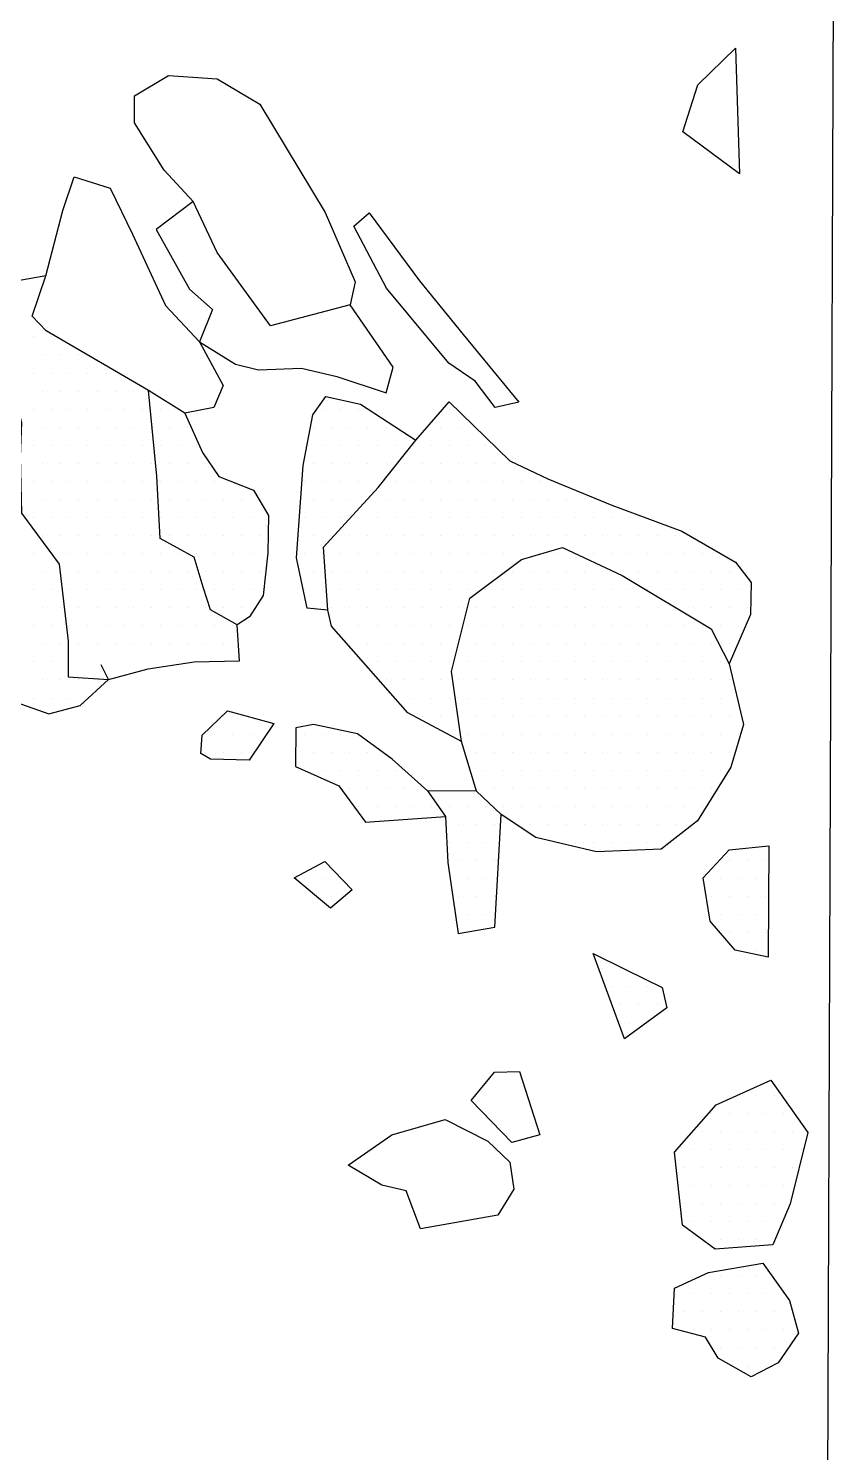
# Model space of a CAD drawing. Header units: metres. Extents: x -13.19 to -9.5, y -12.32 to -7.8.
# Drawn here: x -10.06 to -9.499, y -11.235 to -10.249 of the extents above; entities that cross this region are included whole.
import ezdxf

# ---------------------------------------------------------------- set-up
doc = ezdxf.new("R2010")
doc.units = ezdxf.units.M
doc.header["$LTSCALE"] = 25
doc.header["$MEASUREMENT"] = 0
doc.linetypes.add('STRICHPUNKTX2', pattern=[2, 1, -0.5, 0, -0.5])
doc.layers.get('0').update_dxf_attribs({"linetype": 'CONTINUOUS'})
for name, color, linetype in [('GRABUNGSGRENZE', 3, 'STRICHPUNKTX2'), ('STEINE', 4, 'CONTINUOUS'), ('STEINESCHRAFF', 4, 'CONTINUOUS')]:
    doc.layers.add(name, color=color, linetype=linetype)

# ---------------------------------------------------------------- blocks, each defined once
blk = doc.blocks.new('*X7')
at = {"color": 0}
for p, q in [((-1005, -1042.5), (-1005, -1042.5)), ((-1005.625, -1043.75), (-1005.625, -1043.75)), ((-1005.625, -1046.25), (-1005.625, -1046.25)), ((-1004.375, -1046.25), (-1004.375, -1046.25)), ((-1005, -1047.5), (-1005, -1047.5)), ((-1003.75, -1047.5), (-1003.75, -1047.5)), ((-1002.5, -1047.5), (-1002.5, -1047.5)), ((-1005.625, -1048.75), (-1005.625, -1048.75)), ((-1004.375, -1048.75), (-1004.375, -1048.75)), ((-1003.125, -1048.75), (-1003.125, -1048.75)), ((-1001.875, -1048.75), (-1001.875, -1048.75)), ((-1000.625, -1048.75), (-1000.625, -1048.75)), ((-1005, -1050), (-1005, -1050)), ((-1003.75, -1050), (-1003.75, -1050)), ((-1002.5, -1050), (-1002.5, -1050)), ((-1001.25, -1050), (-1001.25, -1050)), ((-1000, -1050), (-1000, -1050)), ((-998.75, -1050), (-998.75, -1050)), ((-1005.625, -1051.25), (-1005.625, -1051.25)), ((-1004.375, -1051.25), (-1004.375, -1051.25)), ((-1003.125, -1051.25), (-1003.125, -1051.25)), ((-1001.875, -1051.25), (-1001.875, -1051.25)), ((-1000.625, -1051.25), (-1000.625, -1051.25)), ((-999.375, -1051.25), (-999.375, -1051.25)), ((-998.125, -1051.25), (-998.125, -1051.25)), ((-996.875, -1051.25), (-996.875, -1051.25)), ((-995.625, -1051.25), (-995.625, -1051.25)), ((-1005, -1052.5), (-1005, -1052.5)), ((-1003.75, -1052.5), (-1003.75, -1052.5)), ((-1002.5, -1052.5), (-1002.5, -1052.5)), ((-1001.25, -1052.5), (-1001.25, -1052.5)), ((-1000, -1052.5), (-1000, -1052.5)), ((-998.75, -1052.5), (-998.75, -1052.5)), ((-997.5, -1052.5), (-997.5, -1052.5)), ((-996.25, -1052.5), (-996.25, -1052.5)), ((-995, -1052.5), (-995, -1052.5)), ((-1005.625, -1053.75), (-1005.625, -1053.75)), ((-1004.375, -1053.75), (-1004.375, -1053.75)), ((-1003.125, -1053.75), (-1003.125, -1053.75)), ((-1001.875, -1053.75), (-1001.875, -1053.75)), ((-1000.625, -1053.75), (-1000.625, -1053.75)), ((-999.375, -1053.75), (-999.375, -1053.75)), ((-998.125, -1053.75), (-998.125, -1053.75)), ((-996.875, -1053.75), (-996.875, -1053.75)), ((-995.625, -1053.75), (-995.625, -1053.75)), ((-994.375, -1053.75), (-994.375, -1053.75)), ((-1005, -1055), (-1005, -1055)), ((-1003.75, -1055), (-1003.75, -1055)), ((-1002.5, -1055), (-1002.5, -1055)), ((-1001.25, -1055), (-1001.25, -1055)), ((-1000, -1055), (-1000, -1055)), ((-998.75, -1055), (-998.75, -1055)), ((-997.5, -1055), (-997.5, -1055)), ((-996.25, -1055), (-996.25, -1055)), ((-995, -1055), (-995, -1055)), ((-993.75, -1055), (-993.75, -1055)), ((-1005.625, -1056.25), (-1005.625, -1056.25)), ((-1004.375, -1056.25), (-1004.375, -1056.25)), ((-1003.125, -1056.25), (-1003.125, -1056.25)), ((-1001.875, -1056.25), (-1001.875, -1056.25)), ((-1000.625, -1056.25), (-1000.625, -1056.25)), ((-999.375, -1056.25), (-999.375, -1056.25)), ((-998.125, -1056.25), (-998.125, -1056.25)), ((-996.875, -1056.25), (-996.875, -1056.25)), ((-995.625, -1056.25), (-995.625, -1056.25)), ((-994.375, -1056.25), (-994.375, -1056.25)), ((-993.125, -1056.25), (-993.125, -1056.25)), ((-1005, -1057.5), (-1005, -1057.5)), ((-1003.75, -1057.5), (-1003.75, -1057.5)), ((-1002.5, -1057.5), (-1002.5, -1057.5)), ((-1001.25, -1057.5), (-1001.25, -1057.5)), ((-1000, -1057.5), (-1000, -1057.5)), ((-998.75, -1057.5), (-998.75, -1057.5)), ((-997.5, -1057.5), (-997.5, -1057.5)), ((-996.25, -1057.5), (-996.25, -1057.5)), ((-995, -1057.5), (-995, -1057.5)), ((-993.75, -1057.5), (-993.75, -1057.5)), ((-992.5, -1057.5), (-992.5, -1057.5)), ((-991.25, -1057.5), (-991.25, -1057.5)), ((-1005.625, -1058.75), (-1005.625, -1058.75)), ((-1004.375, -1058.75), (-1004.375, -1058.75)), ((-1003.125, -1058.75), (-1003.125, -1058.75)), ((-1001.875, -1058.75), (-1001.875, -1058.75)), ((-1000.625, -1058.75), (-1000.625, -1058.75)), ((-999.375, -1058.75), (-999.375, -1058.75)), ((-998.125, -1058.75), (-998.125, -1058.75)), ((-996.875, -1058.75), (-996.875, -1058.75)), ((-995.625, -1058.75), (-995.625, -1058.75)), ((-994.375, -1058.75), (-994.375, -1058.75)), ((-993.125, -1058.75), (-993.125, -1058.75)), ((-991.875, -1058.75), (-991.875, -1058.75)), ((-990.625, -1058.75), (-990.625, -1058.75)), ((-1005, -1060), (-1005, -1060)), ((-1003.75, -1060), (-1003.75, -1060)), ((-1002.5, -1060), (-1002.5, -1060)), ((-1001.25, -1060), (-1001.25, -1060)), ((-1000, -1060), (-1000, -1060)), ((-998.75, -1060), (-998.75, -1060)), ((-997.5, -1060), (-997.5, -1060)), ((-996.25, -1060), (-996.25, -1060)), ((-995, -1060), (-995, -1060)), ((-993.75, -1060), (-993.75, -1060)), ((-992.5, -1060), (-992.5, -1060)), ((-991.25, -1060), (-991.25, -1060)), ((-990, -1060), (-990, -1060)), ((-1005.625, -1061.25), (-1005.625, -1061.25)), ((-1004.375, -1061.25), (-1004.375, -1061.25)), ((-1003.125, -1061.25), (-1003.125, -1061.25)), ((-1001.875, -1061.25), (-1001.875, -1061.25)), ((-1000.625, -1061.25), (-1000.625, -1061.25)), ((-999.375, -1061.25), (-999.375, -1061.25)), ((-998.125, -1061.25), (-998.125, -1061.25)), ((-996.875, -1061.25), (-996.875, -1061.25)), ((-995.625, -1061.25), (-995.625, -1061.25)), ((-994.375, -1061.25), (-994.375, -1061.25)), ((-993.125, -1061.25), (-993.125, -1061.25)), ((-991.875, -1061.25), (-991.875, -1061.25)), ((-990.625, -1061.25), (-990.625, -1061.25)), ((-1005, -1062.5), (-1005, -1062.5)), ((-1003.75, -1062.5), (-1003.75, -1062.5)), ((-1002.5, -1062.5), (-1002.5, -1062.5)), ((-1001.25, -1062.5), (-1001.25, -1062.5)), ((-1000, -1062.5), (-1000, -1062.5)), ((-998.75, -1062.5), (-998.75, -1062.5)), ((-997.5, -1062.5), (-997.5, -1062.5)), ((-996.25, -1062.5), (-996.25, -1062.5)), ((-995, -1062.5), (-995, -1062.5)), ((-993.75, -1062.5), (-993.75, -1062.5)), ((-992.5, -1062.5), (-992.5, -1062.5)), ((-991.25, -1062.5), (-991.25, -1062.5)), ((-990, -1062.5), (-990, -1062.5)), ((-1005.625, -1063.75), (-1005.625, -1063.75)), ((-1004.375, -1063.75), (-1004.375, -1063.75)), ((-1003.125, -1063.75), (-1003.125, -1063.75)), ((-1001.875, -1063.75), (-1001.875, -1063.75)), ((-1000.625, -1063.75), (-1000.625, -1063.75)), ((-999.375, -1063.75), (-999.375, -1063.75)), ((-998.125, -1063.75), (-998.125, -1063.75)), ((-996.875, -1063.75), (-996.875, -1063.75)), ((-995.625, -1063.75), (-995.625, -1063.75)), ((-994.375, -1063.75), (-994.375, -1063.75)), ((-993.125, -1063.75), (-993.125, -1063.75)), ((-991.875, -1063.75), (-991.875, -1063.75)), ((-990.625, -1063.75), (-990.625, -1063.75)), ((-1005, -1065), (-1005, -1065)), ((-1003.75, -1065), (-1003.75, -1065)), ((-1002.5, -1065), (-1002.5, -1065)), ((-1001.25, -1065), (-1001.25, -1065)), ((-1000, -1065), (-1000, -1065)), ((-998.75, -1065), (-998.75, -1065)), ((-997.5, -1065), (-997.5, -1065)), ((-996.25, -1065), (-996.25, -1065)), ((-995, -1065), (-995, -1065)), ((-993.75, -1065), (-993.75, -1065)), ((-992.5, -1065), (-992.5, -1065)), ((-991.25, -1065), (-991.25, -1065)), ((-1005.625, -1066.25), (-1005.625, -1066.25)), ((-1004.375, -1066.25), (-1004.375, -1066.25)), ((-1003.125, -1066.25), (-1003.125, -1066.25)), ((-1001.875, -1066.25), (-1001.875, -1066.25)), ((-1000.625, -1066.25), (-1000.625, -1066.25)), ((-999.375, -1066.25), (-999.375, -1066.25)), ((-998.125, -1066.25), (-998.125, -1066.25)), ((-996.875, -1066.25), (-996.875, -1066.25)), ((-995.625, -1066.25), (-995.625, -1066.25)), ((-994.375, -1066.25), (-994.375, -1066.25)), ((-993.125, -1066.25), (-993.125, -1066.25)), ((-991.875, -1066.25), (-991.875, -1066.25)), ((-1005, -1067.5), (-1005, -1067.5)), ((-1003.75, -1067.5), (-1003.75, -1067.5)), ((-1002.5, -1067.5), (-1002.5, -1067.5)), ((-1001.25, -1067.5), (-1001.25, -1067.5)), ((-1000, -1067.5), (-1000, -1067.5)), ((-998.75, -1067.5), (-998.75, -1067.5)), ((-997.5, -1067.5), (-997.5, -1067.5)), ((-996.25, -1067.5), (-996.25, -1067.5)), ((-995, -1067.5), (-995, -1067.5)), ((-993.75, -1067.5), (-993.75, -1067.5)), ((-992.5, -1067.5), (-992.5, -1067.5)), ((-1005.625, -1068.75), (-1005.625, -1068.75)), ((-1004.375, -1068.75), (-1004.375, -1068.75)), ((-1005, -1070), (-1005, -1070)), ((-1003.75, -1070), (-1003.75, -1070)), ((-1002.5, -1070), (-1002.5, -1070)), ((-1001.25, -1070), (-1001.25, -1070)), ((-1005.625, -1071.25), (-1005.625, -1071.25)), ((-1004.375, -1071.25), (-1004.375, -1071.25)), ((-1003.125, -1071.25), (-1003.125, -1071.25)), ((-1001.875, -1071.25), (-1001.875, -1071.25))]:
    blk.add_line(p, q, dxfattribs=at)
blk = doc.blocks.new('*X8')
at = {"color": 0}
for p, q in [((-985.625, -1051.25), (-985.625, -1051.25)), ((-984.375, -1051.25), (-984.375, -1051.25)), ((-983.125, -1051.25), (-983.125, -1051.25)), ((-976.875, -1051.25), (-976.875, -1051.25)), ((-986.25, -1052.5), (-986.25, -1052.5)), ((-985, -1052.5), (-985, -1052.5)), ((-983.75, -1052.5), (-983.75, -1052.5)), ((-982.5, -1052.5), (-982.5, -1052.5)), ((-981.25, -1052.5), (-981.25, -1052.5)), ((-977.5, -1052.5), (-977.5, -1052.5)), ((-976.25, -1052.5), (-976.25, -1052.5)), ((-985.625, -1053.75), (-985.625, -1053.75)), ((-984.375, -1053.75), (-984.375, -1053.75)), ((-983.125, -1053.75), (-983.125, -1053.75)), ((-981.875, -1053.75), (-981.875, -1053.75)), ((-980.625, -1053.75), (-980.625, -1053.75)), ((-979.375, -1053.75), (-979.375, -1053.75)), ((-978.125, -1053.75), (-978.125, -1053.75)), ((-976.875, -1053.75), (-976.875, -1053.75)), ((-975.625, -1053.75), (-975.625, -1053.75)), ((-974.375, -1053.75), (-974.375, -1053.75)), ((-986.25, -1055), (-986.25, -1055)), ((-985, -1055), (-985, -1055)), ((-983.75, -1055), (-983.75, -1055)), ((-982.5, -1055), (-982.5, -1055)), ((-981.25, -1055), (-981.25, -1055)), ((-980, -1055), (-980, -1055)), ((-978.75, -1055), (-978.75, -1055)), ((-977.5, -1055), (-977.5, -1055)), ((-976.25, -1055), (-976.25, -1055)), ((-975, -1055), (-975, -1055)), ((-973.75, -1055), (-973.75, -1055)), ((-972.5, -1055), (-972.5, -1055)), ((-986.875, -1056.25), (-986.875, -1056.25)), ((-985.625, -1056.25), (-985.625, -1056.25)), ((-984.375, -1056.25), (-984.375, -1056.25)), ((-983.125, -1056.25), (-983.125, -1056.25)), ((-981.875, -1056.25), (-981.875, -1056.25)), ((-980.625, -1056.25), (-980.625, -1056.25)), ((-979.375, -1056.25), (-979.375, -1056.25)), ((-978.125, -1056.25), (-978.125, -1056.25)), ((-976.875, -1056.25), (-976.875, -1056.25)), ((-975.625, -1056.25), (-975.625, -1056.25)), ((-974.375, -1056.25), (-974.375, -1056.25)), ((-973.125, -1056.25), (-973.125, -1056.25)), ((-971.875, -1056.25), (-971.875, -1056.25)), ((-970.625, -1056.25), (-970.625, -1056.25)), ((-986.25, -1057.5), (-986.25, -1057.5)), ((-985, -1057.5), (-985, -1057.5)), ((-983.75, -1057.5), (-983.75, -1057.5)), ((-982.5, -1057.5), (-982.5, -1057.5)), ((-981.25, -1057.5), (-981.25, -1057.5)), ((-980, -1057.5), (-980, -1057.5)), ((-978.75, -1057.5), (-978.75, -1057.5)), ((-977.5, -1057.5), (-977.5, -1057.5)), ((-976.25, -1057.5), (-976.25, -1057.5)), ((-975, -1057.5), (-975, -1057.5)), ((-973.75, -1057.5), (-973.75, -1057.5)), ((-972.5, -1057.5), (-972.5, -1057.5)), ((-971.25, -1057.5), (-971.25, -1057.5)), ((-970, -1057.5), (-970, -1057.5)), ((-968.75, -1057.5), (-968.75, -1057.5)), ((-967.5, -1057.5), (-967.5, -1057.5)), ((-986.875, -1058.75), (-986.875, -1058.75)), ((-985.625, -1058.75), (-985.625, -1058.75)), ((-984.375, -1058.75), (-984.375, -1058.75)), ((-983.125, -1058.75), (-983.125, -1058.75)), ((-981.875, -1058.75), (-981.875, -1058.75)), ((-980.625, -1058.75), (-980.625, -1058.75)), ((-979.375, -1058.75), (-979.375, -1058.75)), ((-978.125, -1058.75), (-978.125, -1058.75)), ((-976.875, -1058.75), (-976.875, -1058.75)), ((-975.625, -1058.75), (-975.625, -1058.75)), ((-974.375, -1058.75), (-974.375, -1058.75)), ((-973.125, -1058.75), (-973.125, -1058.75)), ((-971.875, -1058.75), (-971.875, -1058.75)), ((-970.625, -1058.75), (-970.625, -1058.75)), ((-969.375, -1058.75), (-969.375, -1058.75)), ((-968.125, -1058.75), (-968.125, -1058.75)), ((-966.875, -1058.75), (-966.875, -1058.75)), ((-965.625, -1058.75), (-965.625, -1058.75)), ((-964.375, -1058.75), (-964.375, -1058.75)), ((-986.25, -1060), (-986.25, -1060)), ((-985, -1060), (-985, -1060)), ((-983.75, -1060), (-983.75, -1060)), ((-982.5, -1060), (-982.5, -1060)), ((-981.25, -1060), (-981.25, -1060)), ((-980, -1060), (-980, -1060)), ((-978.75, -1060), (-978.75, -1060)), ((-977.5, -1060), (-977.5, -1060)), ((-976.25, -1060), (-976.25, -1060)), ((-975, -1060), (-975, -1060)), ((-973.75, -1060), (-973.75, -1060)), ((-972.5, -1060), (-972.5, -1060)), ((-971.25, -1060), (-971.25, -1060)), ((-970, -1060), (-970, -1060)), ((-968.75, -1060), (-968.75, -1060)), ((-967.5, -1060), (-967.5, -1060)), ((-966.25, -1060), (-966.25, -1060)), ((-965, -1060), (-965, -1060)), ((-963.75, -1060), (-963.75, -1060)), ((-962.5, -1060), (-962.5, -1060)), ((-961.25, -1060), (-961.25, -1060)), ((-986.875, -1061.25), (-986.875, -1061.25)), ((-985.625, -1061.25), (-985.625, -1061.25)), ((-984.375, -1061.25), (-984.375, -1061.25)), ((-983.125, -1061.25), (-983.125, -1061.25)), ((-981.875, -1061.25), (-981.875, -1061.25)), ((-980.625, -1061.25), (-980.625, -1061.25)), ((-979.375, -1061.25), (-979.375, -1061.25)), ((-978.125, -1061.25), (-978.125, -1061.25)), ((-976.875, -1061.25), (-976.875, -1061.25)), ((-975.625, -1061.25), (-975.625, -1061.25)), ((-974.375, -1061.25), (-974.375, -1061.25)), ((-973.125, -1061.25), (-973.125, -1061.25)), ((-971.875, -1061.25), (-971.875, -1061.25)), ((-970.625, -1061.25), (-970.625, -1061.25)), ((-969.375, -1061.25), (-969.375, -1061.25)), ((-968.125, -1061.25), (-968.125, -1061.25)), ((-966.875, -1061.25), (-966.875, -1061.25)), ((-965.625, -1061.25), (-965.625, -1061.25)), ((-964.375, -1061.25), (-964.375, -1061.25)), ((-963.125, -1061.25), (-963.125, -1061.25)), ((-961.875, -1061.25), (-961.875, -1061.25)), ((-960.625, -1061.25), (-960.625, -1061.25)), ((-959.375, -1061.25), (-959.375, -1061.25)), ((-958.125, -1061.25), (-958.125, -1061.25)), ((-986.25, -1062.5), (-986.25, -1062.5)), ((-985, -1062.5), (-985, -1062.5)), ((-983.75, -1062.5), (-983.75, -1062.5)), ((-982.5, -1062.5), (-982.5, -1062.5)), ((-981.25, -1062.5), (-981.25, -1062.5)), ((-980, -1062.5), (-980, -1062.5)), ((-978.75, -1062.5), (-978.75, -1062.5)), ((-977.5, -1062.5), (-977.5, -1062.5)), ((-976.25, -1062.5), (-976.25, -1062.5)), ((-975, -1062.5), (-975, -1062.5)), ((-973.75, -1062.5), (-973.75, -1062.5)), ((-972.5, -1062.5), (-972.5, -1062.5)), ((-971.25, -1062.5), (-971.25, -1062.5)), ((-970, -1062.5), (-970, -1062.5)), ((-968.75, -1062.5), (-968.75, -1062.5)), ((-967.5, -1062.5), (-967.5, -1062.5)), ((-966.25, -1062.5), (-966.25, -1062.5)), ((-965, -1062.5), (-965, -1062.5)), ((-963.75, -1062.5), (-963.75, -1062.5)), ((-962.5, -1062.5), (-962.5, -1062.5)), ((-961.25, -1062.5), (-961.25, -1062.5)), ((-960, -1062.5), (-960, -1062.5)), ((-958.75, -1062.5), (-958.75, -1062.5)), ((-957.5, -1062.5), (-957.5, -1062.5)), ((-986.875, -1063.75), (-986.875, -1063.75)), ((-985.625, -1063.75), (-985.625, -1063.75)), ((-984.375, -1063.75), (-984.375, -1063.75)), ((-983.125, -1063.75), (-983.125, -1063.75)), ((-981.875, -1063.75), (-981.875, -1063.75)), ((-980.625, -1063.75), (-980.625, -1063.75)), ((-979.375, -1063.75), (-979.375, -1063.75)), ((-978.125, -1063.75), (-978.125, -1063.75)), ((-976.875, -1063.75), (-976.875, -1063.75)), ((-975.625, -1063.75), (-975.625, -1063.75)), ((-974.375, -1063.75), (-974.375, -1063.75)), ((-973.125, -1063.75), (-973.125, -1063.75)), ((-971.875, -1063.75), (-971.875, -1063.75)), ((-970.625, -1063.75), (-970.625, -1063.75)), ((-969.375, -1063.75), (-969.375, -1063.75)), ((-968.125, -1063.75), (-968.125, -1063.75)), ((-966.875, -1063.75), (-966.875, -1063.75)), ((-965.625, -1063.75), (-965.625, -1063.75)), ((-964.375, -1063.75), (-964.375, -1063.75)), ((-963.125, -1063.75), (-963.125, -1063.75)), ((-961.875, -1063.75), (-961.875, -1063.75)), ((-960.625, -1063.75), (-960.625, -1063.75)), ((-959.375, -1063.75), (-959.375, -1063.75)), ((-958.125, -1063.75), (-958.125, -1063.75)), ((-956.875, -1063.75), (-956.875, -1063.75)), ((-986.25, -1065), (-986.25, -1065)), ((-985, -1065), (-985, -1065)), ((-983.75, -1065), (-983.75, -1065)), ((-982.5, -1065), (-982.5, -1065)), ((-981.25, -1065), (-981.25, -1065)), ((-980, -1065), (-980, -1065)), ((-978.75, -1065), (-978.75, -1065)), ((-977.5, -1065), (-977.5, -1065)), ((-976.25, -1065), (-976.25, -1065)), ((-975, -1065), (-975, -1065)), ((-973.75, -1065), (-973.75, -1065)), ((-972.5, -1065), (-972.5, -1065)), ((-971.25, -1065), (-971.25, -1065)), ((-970, -1065), (-970, -1065)), ((-968.75, -1065), (-968.75, -1065)), ((-967.5, -1065), (-967.5, -1065)), ((-966.25, -1065), (-966.25, -1065)), ((-965, -1065), (-965, -1065)), ((-963.75, -1065), (-963.75, -1065)), ((-962.5, -1065), (-962.5, -1065)), ((-961.25, -1065), (-961.25, -1065)), ((-960, -1065), (-960, -1065)), ((-958.75, -1065), (-958.75, -1065)), ((-957.5, -1065), (-957.5, -1065)), ((-956.25, -1065), (-956.25, -1065)), ((-984.375, -1066.25), (-984.375, -1066.25)), ((-983.125, -1066.25), (-983.125, -1066.25)), ((-981.875, -1066.25), (-981.875, -1066.25)), ((-980.625, -1066.25), (-980.625, -1066.25)), ((-979.375, -1066.25), (-979.375, -1066.25)), ((-978.125, -1066.25), (-978.125, -1066.25)), ((-976.875, -1066.25), (-976.875, -1066.25)), ((-975.625, -1066.25), (-975.625, -1066.25)), ((-974.375, -1066.25), (-974.375, -1066.25)), ((-973.125, -1066.25), (-973.125, -1066.25)), ((-971.875, -1066.25), (-971.875, -1066.25)), ((-970.625, -1066.25), (-970.625, -1066.25)), ((-969.375, -1066.25), (-969.375, -1066.25)), ((-968.125, -1066.25), (-968.125, -1066.25)), ((-966.875, -1066.25), (-966.875, -1066.25)), ((-965.625, -1066.25), (-965.625, -1066.25)), ((-964.375, -1066.25), (-964.375, -1066.25)), ((-963.125, -1066.25), (-963.125, -1066.25)), ((-961.875, -1066.25), (-961.875, -1066.25)), ((-960.625, -1066.25), (-960.625, -1066.25)), ((-959.375, -1066.25), (-959.375, -1066.25)), ((-958.125, -1066.25), (-958.125, -1066.25)), ((-956.875, -1066.25), (-956.875, -1066.25)), ((-983.75, -1067.5), (-983.75, -1067.5)), ((-982.5, -1067.5), (-982.5, -1067.5)), ((-981.25, -1067.5), (-981.25, -1067.5)), ((-980, -1067.5), (-980, -1067.5)), ((-978.75, -1067.5), (-978.75, -1067.5)), ((-977.5, -1067.5), (-977.5, -1067.5)), ((-976.25, -1067.5), (-976.25, -1067.5)), ((-975, -1067.5), (-975, -1067.5)), ((-973.75, -1067.5), (-973.75, -1067.5)), ((-972.5, -1067.5), (-972.5, -1067.5)), ((-971.25, -1067.5), (-971.25, -1067.5)), ((-970, -1067.5), (-970, -1067.5)), ((-968.75, -1067.5), (-968.75, -1067.5)), ((-967.5, -1067.5), (-967.5, -1067.5)), ((-966.25, -1067.5), (-966.25, -1067.5)), ((-965, -1067.5), (-965, -1067.5)), ((-963.75, -1067.5), (-963.75, -1067.5)), ((-962.5, -1067.5), (-962.5, -1067.5)), ((-961.25, -1067.5), (-961.25, -1067.5)), ((-960, -1067.5), (-960, -1067.5)), ((-958.75, -1067.5), (-958.75, -1067.5)), ((-957.5, -1067.5), (-957.5, -1067.5)), ((-981.875, -1068.75), (-981.875, -1068.75)), ((-980.625, -1068.75), (-980.625, -1068.75)), ((-979.375, -1068.75), (-979.375, -1068.75)), ((-978.125, -1068.75), (-978.125, -1068.75)), ((-976.875, -1068.75), (-976.875, -1068.75)), ((-975.625, -1068.75), (-975.625, -1068.75)), ((-974.375, -1068.75), (-974.375, -1068.75)), ((-973.125, -1068.75), (-973.125, -1068.75)), ((-971.875, -1068.75), (-971.875, -1068.75)), ((-970.625, -1068.75), (-970.625, -1068.75)), ((-969.375, -1068.75), (-969.375, -1068.75)), ((-968.125, -1068.75), (-968.125, -1068.75)), ((-966.875, -1068.75), (-966.875, -1068.75)), ((-965.625, -1068.75), (-965.625, -1068.75)), ((-964.375, -1068.75), (-964.375, -1068.75)), ((-963.125, -1068.75), (-963.125, -1068.75)), ((-961.875, -1068.75), (-961.875, -1068.75)), ((-960.625, -1068.75), (-960.625, -1068.75)), ((-959.375, -1068.75), (-959.375, -1068.75)), ((-958.125, -1068.75), (-958.125, -1068.75)), ((-981.25, -1070), (-981.25, -1070)), ((-980, -1070), (-980, -1070)), ((-978.75, -1070), (-978.75, -1070)), ((-977.5, -1070), (-977.5, -1070)), ((-976.25, -1070), (-976.25, -1070)), ((-975, -1070), (-975, -1070)), ((-973.75, -1070), (-973.75, -1070)), ((-972.5, -1070), (-972.5, -1070)), ((-971.25, -1070), (-971.25, -1070)), ((-970, -1070), (-970, -1070)), ((-968.75, -1070), (-968.75, -1070)), ((-967.5, -1070), (-967.5, -1070)), ((-966.25, -1070), (-966.25, -1070)), ((-965, -1070), (-965, -1070)), ((-963.75, -1070), (-963.75, -1070)), ((-962.5, -1070), (-962.5, -1070)), ((-961.25, -1070), (-961.25, -1070)), ((-960, -1070), (-960, -1070)), ((-958.75, -1070), (-958.75, -1070)), ((-957.5, -1070), (-957.5, -1070)), ((-980.625, -1071.25), (-980.625, -1071.25)), ((-979.375, -1071.25), (-979.375, -1071.25)), ((-978.125, -1071.25), (-978.125, -1071.25)), ((-976.875, -1071.25), (-976.875, -1071.25)), ((-975.625, -1071.25), (-975.625, -1071.25)), ((-974.375, -1071.25), (-974.375, -1071.25)), ((-973.125, -1071.25), (-973.125, -1071.25)), ((-971.875, -1071.25), (-971.875, -1071.25)), ((-970.625, -1071.25), (-970.625, -1071.25)), ((-969.375, -1071.25), (-969.375, -1071.25)), ((-968.125, -1071.25), (-968.125, -1071.25)), ((-966.875, -1071.25), (-966.875, -1071.25)), ((-965.625, -1071.25), (-965.625, -1071.25)), ((-964.375, -1071.25), (-964.375, -1071.25)), ((-963.125, -1071.25), (-963.125, -1071.25)), ((-961.875, -1071.25), (-961.875, -1071.25)), ((-960.625, -1071.25), (-960.625, -1071.25)), ((-959.375, -1071.25), (-959.375, -1071.25)), ((-958.125, -1071.25), (-958.125, -1071.25)), ((-992.5, -1072.5), (-992.5, -1072.5)), ((-991.25, -1072.5), (-991.25, -1072.5)), ((-978.75, -1072.5), (-978.75, -1072.5)), ((-977.5, -1072.5), (-977.5, -1072.5)), ((-976.25, -1072.5), (-976.25, -1072.5)), ((-975, -1072.5), (-975, -1072.5)), ((-973.75, -1072.5), (-973.75, -1072.5)), ((-972.5, -1072.5), (-972.5, -1072.5)), ((-971.25, -1072.5), (-971.25, -1072.5)), ((-970, -1072.5), (-970, -1072.5)), ((-968.75, -1072.5), (-968.75, -1072.5)), ((-967.5, -1072.5), (-967.5, -1072.5)), ((-966.25, -1072.5), (-966.25, -1072.5)), ((-965, -1072.5), (-965, -1072.5)), ((-963.75, -1072.5), (-963.75, -1072.5)), ((-962.5, -1072.5), (-962.5, -1072.5)), ((-961.25, -1072.5), (-961.25, -1072.5)), ((-960, -1072.5), (-960, -1072.5)), ((-958.75, -1072.5), (-958.75, -1072.5)), ((-957.5, -1072.5), (-957.5, -1072.5)), ((-993.125, -1073.75), (-993.125, -1073.75)), ((-991.875, -1073.75), (-991.875, -1073.75)), ((-990.625, -1073.75), (-990.625, -1073.75)), ((-986.875, -1073.75), (-986.875, -1073.75)), ((-985.625, -1073.75), (-985.625, -1073.75)), ((-984.375, -1073.75), (-984.375, -1073.75)), ((-976.875, -1073.75), (-976.875, -1073.75)), ((-975.625, -1073.75), (-975.625, -1073.75)), ((-974.375, -1073.75), (-974.375, -1073.75)), ((-973.125, -1073.75), (-973.125, -1073.75)), ((-971.875, -1073.75), (-971.875, -1073.75)), ((-970.625, -1073.75), (-970.625, -1073.75)), ((-969.375, -1073.75), (-969.375, -1073.75)), ((-968.125, -1073.75), (-968.125, -1073.75)), ((-966.875, -1073.75), (-966.875, -1073.75)), ((-965.625, -1073.75), (-965.625, -1073.75)), ((-964.375, -1073.75), (-964.375, -1073.75)), ((-963.125, -1073.75), (-963.125, -1073.75)), ((-961.875, -1073.75), (-961.875, -1073.75)), ((-960.625, -1073.75), (-960.625, -1073.75)), ((-959.375, -1073.75), (-959.375, -1073.75)), ((-958.125, -1073.75), (-958.125, -1073.75)), ((-956.875, -1073.75), (-956.875, -1073.75)), ((-993.75, -1075), (-993.75, -1075)), ((-992.5, -1075), (-992.5, -1075)), ((-991.25, -1075), (-991.25, -1075)), ((-987.5, -1075), (-987.5, -1075)), ((-986.25, -1075), (-986.25, -1075)), ((-985, -1075), (-985, -1075)), ((-983.75, -1075), (-983.75, -1075)), ((-982.5, -1075), (-982.5, -1075)), ((-975, -1075), (-975, -1075)), ((-973.75, -1075), (-973.75, -1075)), ((-972.5, -1075), (-972.5, -1075)), ((-971.25, -1075), (-971.25, -1075)), ((-970, -1075), (-970, -1075)), ((-968.75, -1075), (-968.75, -1075)), ((-967.5, -1075), (-967.5, -1075)), ((-966.25, -1075), (-966.25, -1075)), ((-965, -1075), (-965, -1075)), ((-963.75, -1075), (-963.75, -1075)), ((-962.5, -1075), (-962.5, -1075)), ((-961.25, -1075), (-961.25, -1075)), ((-960, -1075), (-960, -1075)), ((-958.75, -1075), (-958.75, -1075)), ((-957.5, -1075), (-957.5, -1075)), ((-986.875, -1076.25), (-986.875, -1076.25)), ((-985.625, -1076.25), (-985.625, -1076.25)), ((-984.375, -1076.25), (-984.375, -1076.25)), ((-983.125, -1076.25), (-983.125, -1076.25)), ((-981.875, -1076.25), (-981.875, -1076.25)), ((-980.625, -1076.25), (-980.625, -1076.25)), ((-974.375, -1076.25), (-974.375, -1076.25)), ((-973.125, -1076.25), (-973.125, -1076.25)), ((-971.875, -1076.25), (-971.875, -1076.25)), ((-970.625, -1076.25), (-970.625, -1076.25)), ((-969.375, -1076.25), (-969.375, -1076.25)), ((-968.125, -1076.25), (-968.125, -1076.25)), ((-966.875, -1076.25), (-966.875, -1076.25)), ((-965.625, -1076.25), (-965.625, -1076.25)), ((-964.375, -1076.25), (-964.375, -1076.25)), ((-963.125, -1076.25), (-963.125, -1076.25)), ((-961.875, -1076.25), (-961.875, -1076.25)), ((-960.625, -1076.25), (-960.625, -1076.25)), ((-959.375, -1076.25), (-959.375, -1076.25)), ((-958.125, -1076.25), (-958.125, -1076.25)), ((-983.75, -1077.5), (-983.75, -1077.5)), ((-982.5, -1077.5), (-982.5, -1077.5)), ((-981.25, -1077.5), (-981.25, -1077.5)), ((-980, -1077.5), (-980, -1077.5)), ((-978.75, -1077.5), (-978.75, -1077.5)), ((-975, -1077.5), (-975, -1077.5)), ((-973.75, -1077.5), (-973.75, -1077.5)), ((-972.5, -1077.5), (-972.5, -1077.5)), ((-971.25, -1077.5), (-971.25, -1077.5)), ((-970, -1077.5), (-970, -1077.5)), ((-968.75, -1077.5), (-968.75, -1077.5)), ((-967.5, -1077.5), (-967.5, -1077.5)), ((-966.25, -1077.5), (-966.25, -1077.5)), ((-965, -1077.5), (-965, -1077.5)), ((-963.75, -1077.5), (-963.75, -1077.5)), ((-962.5, -1077.5), (-962.5, -1077.5)), ((-961.25, -1077.5), (-961.25, -1077.5)), ((-960, -1077.5), (-960, -1077.5)), ((-958.75, -1077.5), (-958.75, -1077.5)), ((-983.125, -1078.75), (-983.125, -1078.75)), ((-981.875, -1078.75), (-981.875, -1078.75)), ((-980.625, -1078.75), (-980.625, -1078.75)), ((-979.375, -1078.75), (-979.375, -1078.75)), ((-978.125, -1078.75), (-978.125, -1078.75)), ((-976.875, -1078.75), (-976.875, -1078.75)), ((-975.625, -1078.75), (-975.625, -1078.75)), ((-974.375, -1078.75), (-974.375, -1078.75)), ((-973.125, -1078.75), (-973.125, -1078.75)), ((-971.875, -1078.75), (-971.875, -1078.75)), ((-970.625, -1078.75), (-970.625, -1078.75)), ((-969.375, -1078.75), (-969.375, -1078.75)), ((-968.125, -1078.75), (-968.125, -1078.75)), ((-966.875, -1078.75), (-966.875, -1078.75)), ((-965.625, -1078.75), (-965.625, -1078.75)), ((-964.375, -1078.75), (-964.375, -1078.75)), ((-963.125, -1078.75), (-963.125, -1078.75)), ((-961.875, -1078.75), (-961.875, -1078.75)), ((-960.625, -1078.75), (-960.625, -1078.75)), ((-959.375, -1078.75), (-959.375, -1078.75)), ((-976.25, -1080), (-976.25, -1080)), ((-975, -1080), (-975, -1080)), ((-973.75, -1080), (-973.75, -1080)), ((-971.25, -1080), (-971.25, -1080)), ((-970, -1080), (-970, -1080)), ((-968.75, -1080), (-968.75, -1080)), ((-967.5, -1080), (-967.5, -1080)), ((-966.25, -1080), (-966.25, -1080)), ((-965, -1080), (-965, -1080)), ((-963.75, -1080), (-963.75, -1080)), ((-962.5, -1080), (-962.5, -1080)), ((-961.25, -1080), (-961.25, -1080)), ((-976.875, -1081.25), (-976.875, -1081.25)), ((-975.625, -1081.25), (-975.625, -1081.25)), ((-974.375, -1081.25), (-974.375, -1081.25)), ((-969.375, -1081.25), (-969.375, -1081.25)), ((-968.125, -1081.25), (-968.125, -1081.25)), ((-966.875, -1081.25), (-966.875, -1081.25)), ((-965.625, -1081.25), (-965.625, -1081.25)), ((-964.375, -1081.25), (-964.375, -1081.25)), ((-963.125, -1081.25), (-963.125, -1081.25)), ((-961.875, -1081.25), (-961.875, -1081.25)), ((-976.25, -1082.5), (-976.25, -1082.5)), ((-975, -1082.5), (-975, -1082.5)), ((-973.75, -1082.5), (-973.75, -1082.5)), ((-957.5, -1082.5), (-957.5, -1082.5)), ((-956.25, -1082.5), (-956.25, -1082.5)), ((-955, -1082.5), (-955, -1082.5)), ((-986.875, -1083.75), (-986.875, -1083.75)), ((-985.625, -1083.75), (-985.625, -1083.75)), ((-984.375, -1083.75), (-984.375, -1083.75)), ((-975.625, -1083.75), (-975.625, -1083.75)), ((-974.375, -1083.75), (-974.375, -1083.75)), ((-958.125, -1083.75), (-958.125, -1083.75)), ((-956.875, -1083.75), (-956.875, -1083.75)), ((-955.625, -1083.75), (-955.625, -1083.75)), ((-985, -1085), (-985, -1085)), ((-976.25, -1085), (-976.25, -1085)), ((-975, -1085), (-975, -1085)), ((-973.75, -1085), (-973.75, -1085)), ((-958.75, -1085), (-958.75, -1085)), ((-957.5, -1085), (-957.5, -1085)), ((-956.25, -1085), (-956.25, -1085)), ((-955, -1085), (-955, -1085)), ((-975.625, -1086.25), (-975.625, -1086.25)), ((-974.375, -1086.25), (-974.375, -1086.25)), ((-958.125, -1086.25), (-958.125, -1086.25)), ((-956.875, -1086.25), (-956.875, -1086.25)), ((-955.625, -1086.25), (-955.625, -1086.25)), ((-976.25, -1087.5), (-976.25, -1087.5)), ((-957.5, -1087.5), (-957.5, -1087.5)), ((-956.25, -1087.5), (-956.25, -1087.5)), ((-955, -1087.5), (-955, -1087.5)), ((-956.875, -1088.75), (-956.875, -1088.75)), ((-955.625, -1088.75), (-955.625, -1088.75)), ((-966.25, -1090), (-966.25, -1090)), ((-965, -1090), (-965, -1090)), ((-965.625, -1091.25), (-965.625, -1091.25)), ((-964.375, -1091.25), (-964.375, -1091.25)), ((-963.125, -1091.25), (-963.125, -1091.25)), ((-965, -1092.5), (-965, -1092.5)), ((-963.75, -1092.5), (-963.75, -1092.5)), ((-962.5, -1092.5), (-962.5, -1092.5)), ((-964.375, -1093.75), (-964.375, -1093.75)), ((-956.875, -1098.75), (-956.875, -1098.75)), ((-955.625, -1098.75), (-955.625, -1098.75)), ((-954.375, -1098.75), (-954.375, -1098.75)), ((-958.75, -1100), (-958.75, -1100)), ((-957.5, -1100), (-957.5, -1100)), ((-956.25, -1100), (-956.25, -1100)), ((-955, -1100), (-955, -1100)), ((-953.75, -1100), (-953.75, -1100)), ((-959.375, -1101.25), (-959.375, -1101.25)), ((-958.125, -1101.25), (-958.125, -1101.25)), ((-956.875, -1101.25), (-956.875, -1101.25)), ((-955.625, -1101.25), (-955.625, -1101.25)), ((-954.375, -1101.25), (-954.375, -1101.25)), ((-953.125, -1101.25), (-953.125, -1101.25)), ((-960, -1102.5), (-960, -1102.5)), ((-958.75, -1102.5), (-958.75, -1102.5)), ((-957.5, -1102.5), (-957.5, -1102.5)), ((-956.25, -1102.5), (-956.25, -1102.5)), ((-955, -1102.5), (-955, -1102.5)), ((-953.75, -1102.5), (-953.75, -1102.5)), ((-952.5, -1102.5), (-952.5, -1102.5)), ((-960.625, -1103.75), (-960.625, -1103.75)), ((-959.375, -1103.75), (-959.375, -1103.75)), ((-958.125, -1103.75), (-958.125, -1103.75)), ((-956.875, -1103.75), (-956.875, -1103.75)), ((-955.625, -1103.75), (-955.625, -1103.75)), ((-954.375, -1103.75), (-954.375, -1103.75)), ((-953.125, -1103.75), (-953.125, -1103.75)), ((-960, -1105), (-960, -1105)), ((-958.75, -1105), (-958.75, -1105)), ((-957.5, -1105), (-957.5, -1105)), ((-956.25, -1105), (-956.25, -1105)), ((-955, -1105), (-955, -1105)), ((-953.75, -1105), (-953.75, -1105)), ((-960.625, -1106.25), (-960.625, -1106.25)), ((-959.375, -1106.25), (-959.375, -1106.25)), ((-958.125, -1106.25), (-958.125, -1106.25)), ((-956.875, -1106.25), (-956.875, -1106.25)), ((-955.625, -1106.25), (-955.625, -1106.25)), ((-954.375, -1106.25), (-954.375, -1106.25)), ((-960, -1107.5), (-960, -1107.5)), ((-958.75, -1107.5), (-958.75, -1107.5)), ((-957.5, -1107.5), (-957.5, -1107.5)), ((-956.25, -1107.5), (-956.25, -1107.5)), ((-955, -1107.5), (-955, -1107.5)), ((-958.125, -1108.75), (-958.125, -1108.75)), ((-956.875, -1108.75), (-956.875, -1108.75)), ((-955.625, -1108.75), (-955.625, -1108.75)), ((-954.375, -1108.75), (-954.375, -1108.75)), ((-959.375, -1111.25), (-959.375, -1111.25)), ((-958.125, -1111.25), (-958.125, -1111.25)), ((-956.875, -1111.25), (-956.875, -1111.25)), ((-955.625, -1111.25), (-955.625, -1111.25)), ((-961.25, -1112.5), (-961.25, -1112.5)), ((-960, -1112.5), (-960, -1112.5)), ((-958.75, -1112.5), (-958.75, -1112.5)), ((-957.5, -1112.5), (-957.5, -1112.5)), ((-956.25, -1112.5), (-956.25, -1112.5)), ((-955, -1112.5), (-955, -1112.5)), ((-953.75, -1112.5), (-953.75, -1112.5)), ((-960.625, -1113.75), (-960.625, -1113.75)), ((-959.375, -1113.75), (-959.375, -1113.75)), ((-958.125, -1113.75), (-958.125, -1113.75)), ((-956.875, -1113.75), (-956.875, -1113.75)), ((-955.625, -1113.75), (-955.625, -1113.75)), ((-954.375, -1113.75), (-954.375, -1113.75)), ((-953.125, -1113.75), (-953.125, -1113.75)), ((-960, -1115), (-960, -1115)), ((-958.75, -1115), (-958.75, -1115)), ((-957.5, -1115), (-957.5, -1115)), ((-956.25, -1115), (-956.25, -1115)), ((-955, -1115), (-955, -1115)), ((-953.75, -1115), (-953.75, -1115)), ((-958.125, -1116.25), (-958.125, -1116.25)), ((-956.875, -1116.25), (-956.875, -1116.25)), ((-955.625, -1116.25), (-955.625, -1116.25)), ((-954.375, -1116.25), (-954.375, -1116.25)), ((-956.25, -1117.5), (-956.25, -1117.5)), ((-955, -1117.5), (-955, -1117.5))]:
    blk.add_line(p, q, dxfattribs=at)

msp = doc.modelspace()

# ---------------------------------------------------------------- linework, layer by layer
at = {"layer": 'GRABUNGSGRENZE'}
msp.add_lwpolyline([(-9.49943, -9.18666), (-9.51088, -12.32016)], dxfattribs=at)
at = {"layer": 'STEINE'}
for points in [[(-9.56796, -10.34967), (-9.60724, -10.32061), (-9.59688, -10.28807), (-9.57074, -10.2625), (-9.56796, -10.34967)], [(-9.83737, -10.44021), (-9.8925, -10.45488), (-9.92944, -10.40399), (-9.94597, -10.36865), (-9.96593, -10.34703), (-9.98649, -10.31425), (-9.98665, -10.2955), (-9.96294, -10.2816), (-9.92947, -10.28385), (-9.89991, -10.30134), (-9.85465, -10.37648), (-9.83396, -10.42446), (-9.83737, -10.44021)], [(-9.9518, -10.51521), (-9.97677, -10.49971), (-10.0476, -10.45824), (-10.05732, -10.44819), (-10.04793, -10.42023), (-10.03615, -10.37501), (-10.02824, -10.35162), (-10.00333, -10.35951), (-9.98785, -10.39132), (-9.96512, -10.4408), (-9.94158, -10.46595), (-9.9251, -10.49622), (-9.93156, -10.51148), (-9.9518, -10.51521)], [(-9.94597, -10.36865), (-9.97166, -10.38814), (-9.94849, -10.42951), (-9.93265, -10.44356), (-9.94158, -10.46595), (-9.91661, -10.48145), (-9.90086, -10.48536), (-9.87096, -10.48409), (-9.84658, -10.48996), (-9.81251, -10.50133), (-9.8076, -10.48354), (-9.83737, -10.44021)], [(-9.73689, -10.51132), (-9.75074, -10.49319), (-9.76909, -10.48068), (-9.81212, -10.42883), (-9.8348, -10.38594), (-9.82423, -10.37672), (-9.78936, -10.42357), (-9.75913, -10.46082), (-9.7207, -10.50763), (-9.73689, -10.51132)], [(-10.04793, -10.42023), (-10.08032, -10.42608), (-10.08735, -10.43375), (-10.08897, -10.48141), (-10.07108, -10.49748), (-10.06479, -10.52176), (-10.0656, -10.54559), (-10.06476, -10.58462), (-10.0386, -10.61988), (-10.03256, -10.67306), (-10.03235, -10.69789), (-10.00445, -10.69968), (-9.97714, -10.69235), (-9.94524, -10.68751), (-9.91382, -10.68673), (-9.91555, -10.66191), (-9.93389, -10.65142), (-9.9391, -10.63575), (-9.94536, -10.61502), (-9.96879, -10.60204), (-9.97119, -10.55897), (-9.97677, -10.49971)], [(-9.85278, -10.65173), (-9.86699, -10.65033), (-9.87439, -10.61542), (-9.86987, -10.55151), (-9.86308, -10.51647), (-9.85406, -10.50372), (-9.83019, -10.50909), (-9.79195, -10.5341)], [(-9.76024, -10.74269), (-9.79742, -10.72273), (-9.85015, -10.66286), (-9.85278, -10.65173), (-9.85569, -10.60816), (-9.81803, -10.56677), (-9.79195, -10.5341), (-9.76886, -10.50754), (-9.72694, -10.54824), (-9.70047, -10.56069), (-9.65621, -10.57906), (-9.6079, -10.5969), (-9.5707, -10.61837), (-9.55994, -10.63247), (-9.56025, -10.65478), (-9.57516, -10.68888)], [(-9.9518, -10.51521), (-9.9394, -10.54247), (-9.9281, -10.55911), (-9.90419, -10.56853), (-9.8939, -10.58619), (-9.89419, -10.61204), (-9.89748, -10.64147), (-9.90699, -10.65626), (-9.91555, -10.66191)], [(-9.76024, -10.74269), (-9.76725, -10.69408), (-9.75451, -10.64328), (-9.71875, -10.61661), (-9.69043, -10.60825), (-9.6492, -10.62767), (-9.58754, -10.66465), (-9.57516, -10.68888), (-9.56517, -10.73087), (-9.57404, -10.76034), (-9.59704, -10.79755), (-9.62222, -10.81703), (-9.66681, -10.81894), (-9.70897, -10.80916), (-9.73294, -10.79315), (-9.7498, -10.77707), (-9.76024, -10.74269)], [(-10.14913, -10.6766), (-10.11155, -10.68337), (-10.0805, -10.69831), (-10.06869, -10.71544), (-10.04581, -10.72336), (-10.02407, -10.71759), (-10.00445, -10.69968), (-10.00961, -10.68959)], [(-9.94064, -10.75084), (-9.93974, -10.73816), (-9.92214, -10.72128), (-9.89012, -10.73012), (-9.90714, -10.75562), (-9.93402, -10.75484), (-9.94064, -10.75084)], [(-9.78377, -10.77686), (-9.80829, -10.75476), (-9.83227, -10.73723), (-9.86274, -10.7309), (-9.87489, -10.73303), (-9.87517, -10.7599), (-9.84514, -10.77333), (-9.82667, -10.79852), (-9.77145, -10.79449)], [(-9.7498, -10.77707), (-9.78377, -10.77686), (-9.77145, -10.79449), (-9.76966, -10.82642), (-9.76264, -10.87553), (-9.73733, -10.87125), (-9.73294, -10.79315)], [(-9.54806, -10.89192), (-9.57092, -10.88705), (-9.58833, -10.86693), (-9.59315, -10.83706), (-9.57507, -10.81764), (-9.54771, -10.81487), (-9.54806, -10.89192)], [(-9.851, -10.85804), (-9.87602, -10.83697), (-9.85483, -10.82563), (-9.8359, -10.84524), (-9.851, -10.85804)], [(-9.64744, -10.94855), (-9.66924, -10.88942), (-9.64684, -10.90038), (-9.62139, -10.91284), (-9.61822, -10.927), (-9.64744, -10.94855)], [(-9.7254, -11.02019), (-9.75353, -10.99103), (-9.73748, -10.97163), (-9.72025, -10.97097), (-9.70618, -11.01496), (-9.7254, -11.02019)], [(-9.54482, -11.09112), (-9.58484, -11.094), (-9.60729, -11.07747), (-9.6128, -11.02682), (-9.58419, -10.99413), (-9.54631, -10.97708), (-9.52065, -11.01335), (-9.5329, -11.06263), (-9.54482, -11.09112)], [(-9.79861, -11.05378), (-9.81538, -11.04986), (-9.83882, -11.03587), (-9.80858, -11.01483), (-9.77167, -11.00437), (-9.74213, -11.01932), (-9.7268, -11.03389), (-9.7241, -11.05262), (-9.7351, -11.07046), (-9.78876, -11.08005), (-9.79861, -11.05378)], [(-9.613, -11.12112), (-9.58927, -11.11026), (-9.55181, -11.10386), (-9.53334, -11.12955), (-9.52706, -11.15231), (-9.54107, -11.17271), (-9.55975, -11.1825), (-9.58267, -11.16952), (-9.59142, -11.15489), (-9.61428, -11.14901), (-9.613, -11.12112)]]:
    msp.add_lwpolyline(points, dxfattribs=at)

# ---------------------------------------------------------------- block references
at = {"layer": 'STEINESCHRAFF', "xscale": 0.01, "yscale": 0.01, "zscale": 0.01}
for name in ['*X8', '*X7']:
    msp.add_blockref(name, (0, 0), dxfattribs=at)

doc.saveas('drawing.dxf')
